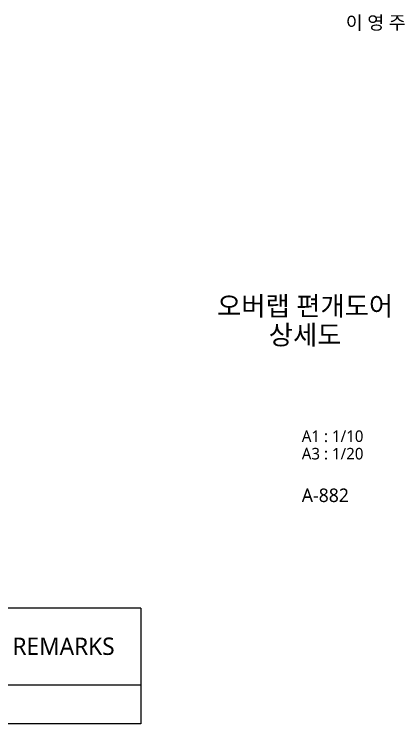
# Model space of a CAD drawing. Header units: millimetres. Extents: x 232323 to 272954, y -5343 to 8721.
# Drawn here: x 251638 to 252650, y 607 to 2447 of the extents above; entities that cross this region are included whole.
import ezdxf
from ezdxf.enums import TextEntityAlignment as Align

# ---------------------------------------------------------------- set-up
doc = ezdxf.new("R2010")
doc.units = ezdxf.units.MM
doc.header["$MEASUREMENT"] = 0
doc.layers.get('0').update_dxf_attribs({"linetype": 'CONTINUOUS'})
doc.layers.add('A-BORD-TEXT', color=3, linetype='CONTINUOUS', lineweight=25)
doc.layers.add('A-MKXX-NAME', color=3, linetype='CONTINUOUS', lineweight=25)
doc.styles.add('맑은고딕', font='malgun.ttf')

msp = doc.modelspace()

# ---------------------------------------------------------------- linework, layer by layer
for p, q in [((251966.3, 907), (250037.9, 907)), ((251966.3, 907), (251966.3, 607)), ((251966.3, 707), (250037.9, 707)), ((251966.3, 607), (250037.9, 607))]:
    msp.add_line(p, q)

# ---------------------------------------------------------------- texts
at = {"layer": 'A-BORD-TEXT', "style": '맑은고딕'}
msp.add_text('이 영 주', height=35, dxfattribs=at).set_placement((252652.7, 2407.3), align=Align.RIGHT)
for s, p in [('오버랩 편개도어', (252391.9, 1690.3)), ('상세도', (252391.9, 1615.3))]:
    msp.add_text(s, height=50, dxfattribs=at).set_placement(p, align=Align.MIDDLE_CENTER)
for s, height, p in [('A1 : 1/10', 30, (252383.3, 1337.7)), ('A3 : 1/20', 30, (252383.3, 1292.4)), ('A-882', 35, (252383.3, 1182))]:
    msp.add_text(s, height=height, dxfattribs=at).set_placement(p)
at = {"layer": 'A-MKXX-NAME', "style": '맑은고딕'}
msp.add_text('REMARKS', height=45, dxfattribs=at).set_placement((251766.3, 785.6), align=Align.CENTER)

doc.saveas('drawing.dxf')
